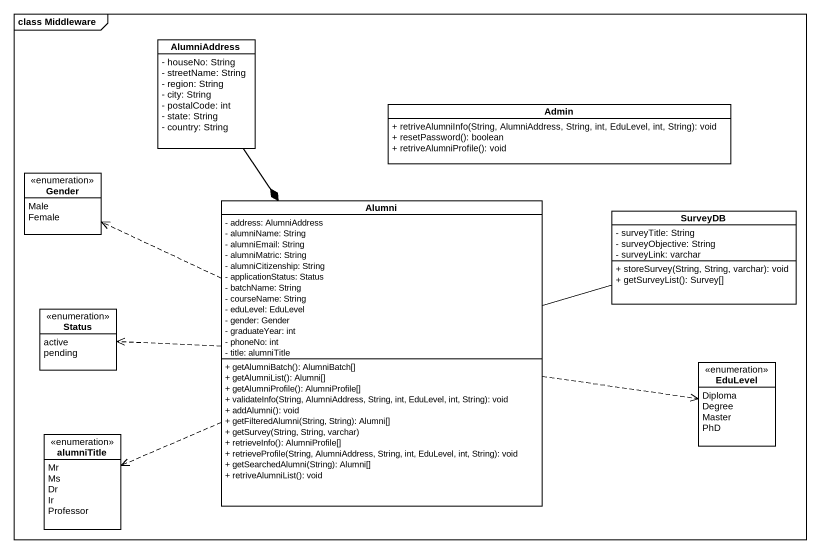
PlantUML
@startuml
mainframe class Middleware
hide circle
hide empty members
skinparam classAttributeIconSize 0
class AlumniAddress {
  - houseNo: String
  - streetName: String
  - region: String
  - city: String
  - postalCode: int
  - state: String
  - country: String
}
class Admin {
  + retriveAlumniInfo(String, AlumniAddress, String, int, EduLevel, int, String): void
  + resetPassword(): boolean
  + retriveAlumniProfile(): void
}
enum Gender {
  Male
  Female
}
class Alumni {
  - address: AlumniAddress
  - alumniName: String
  - alumniEmail: String
  - alumniMatric: String
  - alumniCitizenship: String
  - applicationStatus: Status
  - batchName: String
  - courseName: String
  - eduLevel: EduLevel
  - gender: Gender
  - graduateYear: int
  - phoneNo: int
  - title: alumniTitle
  + getAlumniBatch(): AlumniBatch[]
  + getAlumniList(): Alumni[]
  + getAlumniProfile(): AlumniProfile[]
  + validateInfo(String, AlumniAddress, String, int, EduLevel, int, String): void
  + addAlumni(): void
  + getFilteredAlumni(String, String): Alumni[]
  + getSurvey(String, String, varchar)
  + retrieveInfo(): AlumniProfile[]
  + retrieveProfile(String, AlumniAddress, String, int, EduLevel, int, String): void
  + getSearchedAlumni(String): Alumni[]
  + retriveAlumniList(): void
}
class SurveyDB {
  - surveyTitle: String
  - surveyObjective: String
  - surveyLink: varchar
  + storeSurvey(String, String, varchar): void
  + getSurveyList(): Survey[]
}
enum Status {
  active
  pending
}
enum EduLevel {
  Diploma
  Degree
  Master
  PhD
}
enum alumniTitle {
  Mr
  Ms
  Dr
  Ir
  Professor
}
AlumniAddress --* Alumni
Alumni .left.> Gender
Alumni .left.> Status
Alumni .right.> EduLevel
Alumni .left.> alumniTitle
SurveyDB -left- Alumni
@enduml
